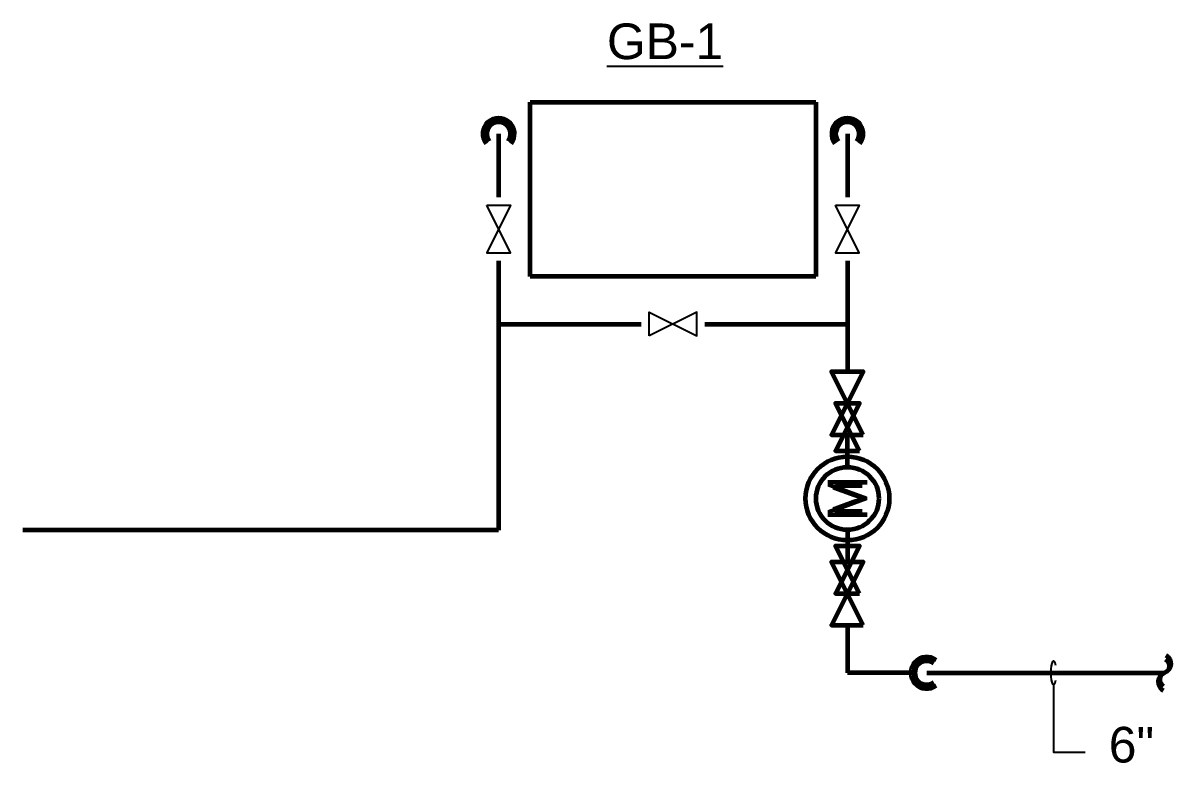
# Model space of a CAD drawing. Extents: x -3956 to 1666, y -2601 to 1886.
# Drawn here: x 1376 to 1665.6, y 25 to 211.7 of the extents above; entities that cross this region are included whole.
import ezdxf
from ezdxf.enums import TextEntityAlignment as Align

# ---------------------------------------------------------------- set-up
doc = ezdxf.new("R2010")
doc.units = 0
doc.header["$LTSCALE"] = 36
doc.header["$MEASUREMENT"] = 0
doc.layers.add('G-ANNO-TEXT', color=70, linetype='Continuous')
for name, color, linetype, lineweight in [('P-EQMT-N', 3, 'Continuous', 60), ('P-GAS-N', 3, 'Continuous', 60), ('P-GAS-N @ 128', 3, 'Continuous', 60), ('P-GAS-N @ 96', 3, 'Continuous', 60)]:
    doc.layers.add(name, color=color, linetype=linetype, lineweight=lineweight)
doc.styles.add('Arial', font='arial.ttf')

# ---------------------------------------------------------------- blocks, each defined once
blk = doc.blocks.new('*U8')
at = {"linetype": 'Continuous'}
blk.add_arc((0, 0), 0.0311, 322.567, 217.433, dxfattribs=at)
blk = doc.blocks.new('*U1466')
at = {"layer": 'P-GAS-N @ 128', "xscale": 128, "yscale": 128, "zscale": 128}
blk.add_blockref('*U8', (1496, 183.74), dxfattribs=at)
at = {"layer": 'P-GAS-N @ 96', "xscale": 96, "yscale": 96, "zscale": 96}
blk.add_blockref('*U8', (1496, 183.74), dxfattribs=at)
blk = doc.blocks.new('*U1467')
at = {"layer": 'P-GAS-N @ 128', "xscale": 128, "yscale": 128, "zscale": 128}
blk.add_blockref('*U8', (1584, 183.74), dxfattribs=at)
at = {"layer": 'P-GAS-N @ 96', "xscale": 96, "yscale": 96, "zscale": 96}
blk.add_blockref('*U8', (1584, 183.74), dxfattribs=at)
blk = doc.blocks.new('*U14')
at = {"linetype": 'Continuous'}
blk.add_arc((0, 0), 0.0311, 232.567, 127.433, dxfattribs=at)
blk = doc.blocks.new('*U1468')
at = {"layer": 'P-GAS-N @ 128', "xscale": 128, "yscale": 128, "zscale": 128, "rotation": 180}
blk.add_blockref('*U14', (1604, 47.74), dxfattribs=at)
at = {"layer": 'P-GAS-N @ 96', "xscale": 96, "yscale": 96, "zscale": 96, "rotation": 180}
blk.add_blockref('*U14', (1604, 47.74), dxfattribs=at)
blk = doc.blocks.new('continuation')
blk.add_lwpolyline([(-0.0028, -0.0347, -0.625102), (0, 0, 0.625102), (0.0028, 0.0347)], format="xyb")
blk = doc.blocks.new('*U1469')
at = {"layer": 'P-GAS-N @ 128', "xscale": 128, "yscale": 128, "zscale": 128, "rotation": 180}
blk.add_blockref('continuation', (1664, 47.74), dxfattribs=at)
at = {"layer": 'P-GAS-N @ 96', "xscale": 96, "yscale": 96, "zscale": 96, "rotation": 180}
blk.add_blockref('continuation', (1664, 47.74), dxfattribs=at)
blk = doc.blocks.new('Meter')
at = {"linetype": 'Continuous'}
for p, q in [((-0.0825, 0), (-0.1246, 0)), ((0.0833, 0), (0.1254, 0))]:
    blk.add_line(p, q, dxfattribs=at)
for points in [[(-0.2496, -0.0313), (-0.1246, 0.0312), (-0.1246, -0.0313), (-0.2496, 0.0312), (-0.2496, -0.0313)], [(0.1254, -0.0313), (0.2504, 0.0312), (0.2504, -0.0313), (0.1254, 0.0312), (0.1254, -0.0313)]]:
    blk.add_lwpolyline(points, dxfattribs=at)
blk.add_circle((0, 0), 0.0825, dxfattribs=at)
at = {"linetype": 'Continuous', "style": 'Arial'}
blk.add_text('M', height=0.0781, dxfattribs=at).set_placement((0, 0), align=Align.MIDDLE)
blk = doc.blocks.new('*U1470')
at = {"layer": 'P-GAS-N @ 128', "xscale": 128, "yscale": 128, "zscale": 128, "rotation": 90.00000000000001}
blk.add_blockref('Meter', (1584, 91.74), dxfattribs=at)
at = {"layer": 'P-GAS-N @ 96', "xscale": 96, "yscale": 96, "zscale": 96, "rotation": 90.00000000000001}
blk.add_blockref('Meter', (1584, 91.74), dxfattribs=at)
blk = doc.blocks.new('LeaderNoteBlock')
blk.add_ellipse((0, 0), major_axis=(1, 0), ratio=0.25, start_param=5.387521, end_param=10.320443)

msp = doc.modelspace()

# ---------------------------------------------------------------- linework, layer by layer
at = {"linetype": 'Continuous'}
for points in [[(1493, 165.74), (1499, 165.74), (1493, 153.74), (1499, 153.74), (1493, 165.74)], [(1581, 165.74), (1587, 165.74), (1581, 153.74), (1587, 153.74), (1581, 165.74)], [(1534, 132.74), (1534, 138.74), (1546, 132.74), (1546, 138.74), (1534, 132.74)]]:
    msp.add_lwpolyline(points, dxfattribs=at)
at = {"layer": 'G-ANNO-TEXT'}
msp.add_lwpolyline([(1636, 44.74), (1636, 27.74), (1644, 27.74)], dxfattribs=at)
at = {"layer": 'P-EQMT-N'}
for p, q in [((1504, 191.74), (1576, 191.74)), ((1504, 147.74), (1504, 191.74)), ((1576, 191.74), (1576, 147.74)), ((1576, 147.74), (1504, 147.74))]:
    msp.add_line(p, q, dxfattribs=at)
at = {"layer": 'P-GAS-N'}
for p, q in [((1496, 183.74), (1496, 167.74)), ((1584, 183.74), (1584, 167.74)), ((1496, 151.74), (1496, 83.74)), ((1584, 151.74), (1584, 123.74)), ((1496, 135.74), (1532, 135.74)), ((1548, 135.74), (1584, 135.74)), ((1496, 83.74), (1376, 83.74)), ((1584, 59.74), (1584, 47.74)), ((1600, 47.74), (1584, 47.74)), ((1604, 47.74), (1664, 47.74))]:
    msp.add_line(p, q, dxfattribs=at)

# ---------------------------------------------------------------- block references
at = {"layer": 'G-ANNO-TEXT', "xscale": 3, "yscale": 3, "zscale": 3, "rotation": 90}
msp.add_blockref('LeaderNoteBlock', (1636, 47.74), dxfattribs=at)
at = {"layer": 'P-GAS-N'}
for name in ['*U1466', '*U1467', '*U1470', '*U1468', '*U1469']:
    msp.add_blockref(name, (0, 0), dxfattribs=at)

# ---------------------------------------------------------------- texts
at = {"layer": 'G-ANNO-TEXT', "style": 'Arial'}
for s, p in [('%%UGB-1', (1523.33, 202.59)), ('6"', (1649.93, 25.11))]:
    msp.add_text(s, height=9, dxfattribs=at).set_placement(p)

doc.saveas('drawing.dxf')
